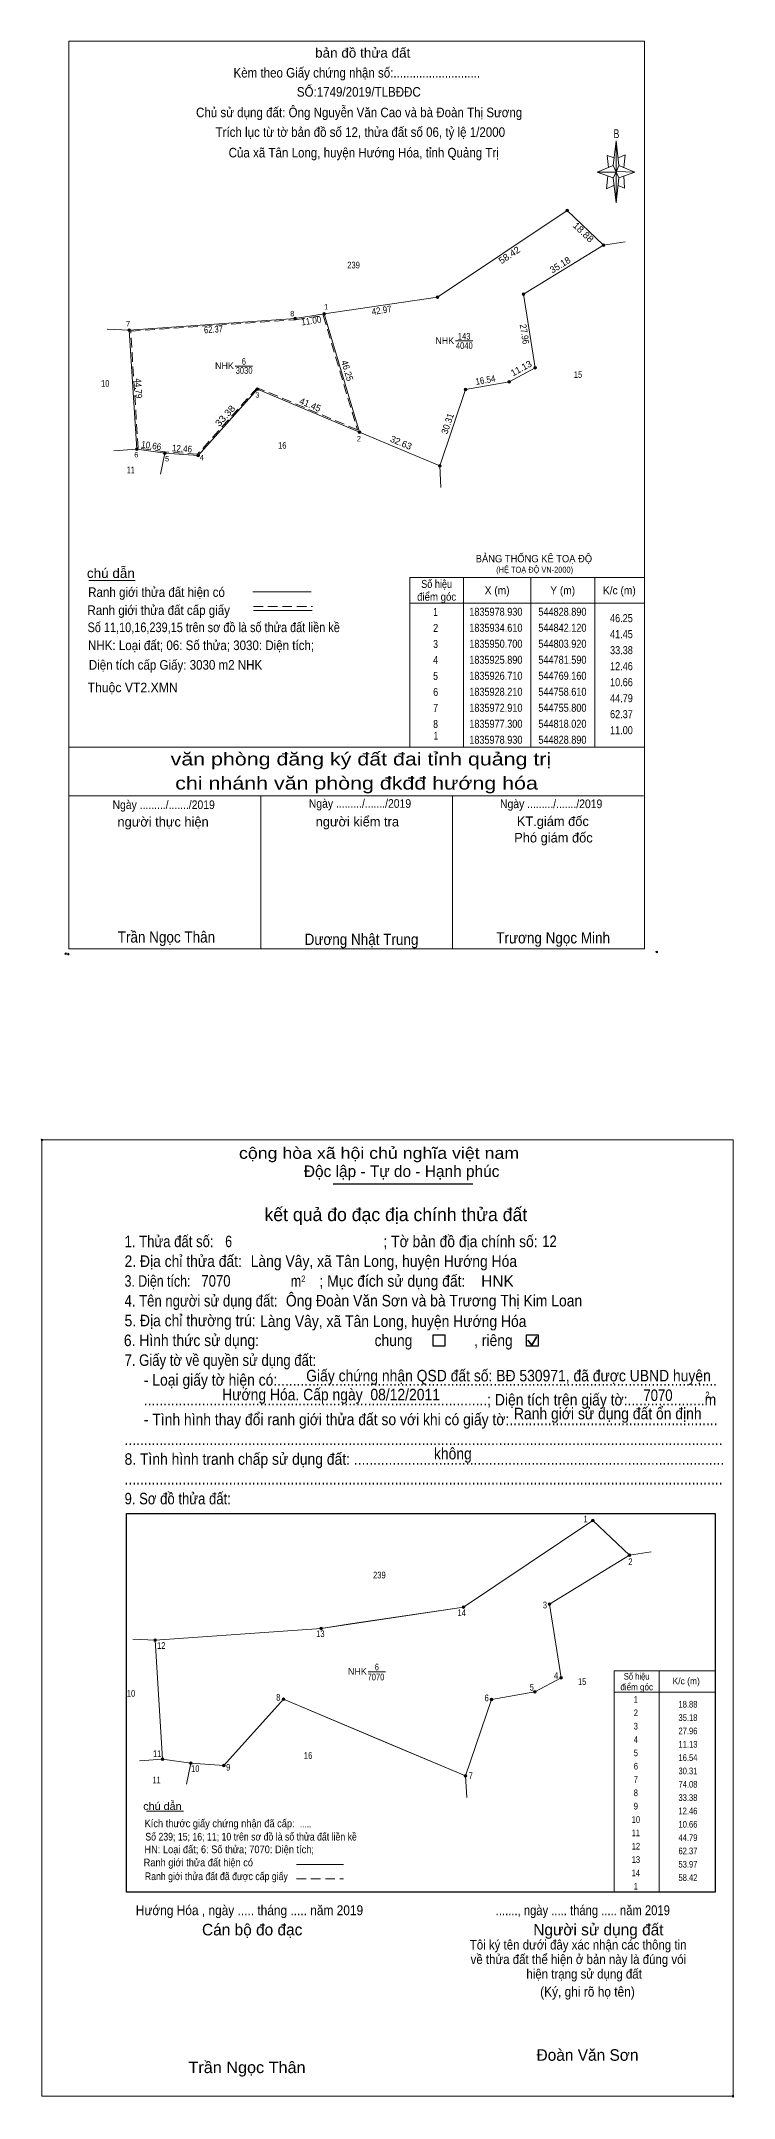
# Model space of a CAD drawing. Header units: metres. Extents: x 544119 to 544971, y 1835732 to 1836503.
# Drawn here: x 544119 to 544379, y 1835732 to 1836503 of the extents above; entities that cross this region are included whole.
import ezdxf
from ezdxf.enums import TextEntityAlignment as Align

# ---------------------------------------------------------------- set-up
doc = ezdxf.new("R2010")
doc.units = ezdxf.units.M
doc.header["$LTSCALE"] = 1.2
doc.header["$PDMODE"] = 32
doc.header["$PDSIZE"] = 0.6
doc.linetypes.add('MEDIUM_DASHED', pattern=[4.5, 3, -1.5])
for name, color, linetype, lineweight in [('1', 7, 'Continuous', 13), ('10', 7, 'Continuous', 13), ('17', 7, 'Continuous', 13), ('2', 7, 'Continuous', 13), ('28', 7, 'Continuous', 13), ('5', 7, 'Continuous', 13), ('54', 7, 'Continuous', 13), ('6', 7, 'Continuous', 13), ('63', 7, 'Continuous', 13)]:
    doc.layers.add(name, color=color, linetype=linetype, lineweight=lineweight)

msp = doc.modelspace()

# ---------------------------------------------------------------- hatches: boundary and pattern name
at = {"layer": '63'}
for points in [[(544316.73, 1836439.71, 1), (544315.73, 1836439.71, 1)], [(544330.42, 1836426.71, 1), (544329.42, 1836426.71, 1)], [(544268.14, 1836407.28, 1), (544267.14, 1836407.28, 1)], [(544300.39, 1836408.39, 1), (544299.39, 1836408.39, 1)], [(544214.77, 1836399.28, 1), (544213.77, 1836399.28, 1)], [(544225.64, 1836400.91, 1), (544224.64, 1836400.91, 1)], [(544152.55, 1836394.89, 1), (544151.55, 1836394.89, 1)], [(544304.76, 1836380.77, 1), (544303.76, 1836380.77, 1)], [(544200.67, 1836372.68, 1), (544199.67, 1836372.68, 1)], [(544278.68, 1836372.62, 1), (544277.68, 1836372.62, 1)], [(544294.97, 1836375.47, 1), (544293.97, 1836375.47, 1)], [(544238.87, 1836356.59, 1), (544237.87, 1836356.59, 1)], [(544155.36, 1836350.19, 1), (544154.36, 1836350.19, 1)], [(544165.91, 1836348.69, 1), (544164.91, 1836348.69, 1)], [(544178.34, 1836347.87, 1), (544177.34, 1836347.87, 1)], [(544268.94, 1836343.92, 1), (544267.94, 1836343.92, 1)], [(544326.42, 1835948.52, 1), (544325.42, 1835948.52, 1)], [(544340.11, 1835935.52, 1), (544339.11, 1835935.52, 1)], [(544310.08, 1835917.2, 1), (544309.08, 1835917.2, 1)], [(544277.83, 1835916.09, 1), (544276.83, 1835916.09, 1)], [(544162.24, 1835903.7, 1), (544161.24, 1835903.7, 1)], [(544224.46, 1835908.09, 1), (544223.46, 1835908.09, 1)], [(544314.45, 1835889.58, 1), (544313.45, 1835889.58, 1)], [(544210.36, 1835881.49, 1), (544209.36, 1835881.49, 1)], [(544288.37, 1835881.43, 1), (544287.37, 1835881.43, 1)], [(544304.66, 1835884.28, 1), (544303.66, 1835884.28, 1)], [(544165.05, 1835859, 1), (544164.05, 1835859, 1)], [(544175.6, 1835857.5, 1), (544174.6, 1835857.5, 1)], [(544188.03, 1835856.68, 1), (544187.03, 1835856.68, 1)], [(544278.63, 1835852.73, 1), (544277.63, 1835852.73, 1)]]:
    msp.add_hatch(color=256, dxfattribs=at).paths.add_polyline_path(points)

# ---------------------------------------------------------------- linework, layer by layer
at = {"layer": '1'}
msp.add_line((544238.37, 1836356.59), (544225.14, 1836400.91), dxfattribs=at)
at = {"layer": '1', "linetype": 'MEDIUM_DASHED'}
msp.add_lwpolyline([(544224.79, 1836400.35), (544237.59, 1836357.46), (544200.04, 1836373.28), (544177.63, 1836348.38), (544165.46, 1836349.19), (544155.33, 1836350.63), (544152.58, 1836394.43), (544214.32, 1836398.78)], close=True, dxfattribs=at)
at = {"layer": '1'}
msp.add_lwpolyline([(544325.92, 1835948.52), (544339.61, 1835935.52), (544309.58, 1835917.2), (544313.95, 1835889.58), (544304.16, 1835884.28), (544287.87, 1835881.43), (544278.13, 1835852.73), (544209.86, 1835881.49), (544187.53, 1835856.68), (544175.1, 1835857.5), (544164.55, 1835859), (544161.74, 1835903.7), (544223.96, 1835908.09), (544277.33, 1835916.09)], close=True, dxfattribs=at)
at = {"layer": '10'}
for p, q in [((544329.92, 1836426.71), (544338.05, 1836427.94)), ((544143.7, 1836395.21), (544152.05, 1836394.89)), ((544146.2, 1836349.54), (544154.86, 1836350.19)), ((544165.41, 1836348.69), (544163.78, 1836340.86)), ((544268.93, 1836335.84), (544268.44, 1836343.92)), ((544339.61, 1835935.52), (544347.74, 1835936.75)), ((544153.39, 1835904.02), (544161.74, 1835903.7)), ((544155.89, 1835858.35), (544164.55, 1835859)), ((544175.1, 1835857.5), (544173.47, 1835849.67)), ((544278.62, 1835844.65), (544278.13, 1835852.73))]:
    msp.add_line(p, q, dxfattribs=at)
for points in [[(544329.92, 1836426.71), (544316.23, 1836439.71), (544267.64, 1836407.28), (544225.14, 1836400.91)], [(544268.44, 1836343.92), (544278.18, 1836372.62), (544294.47, 1836375.47), (544304.26, 1836380.77), (544299.89, 1836408.39), (544329.92, 1836426.71)], [(544225.14, 1836400.91), (544214.27, 1836399.28), (544152.05, 1836394.89)], [(544152.05, 1836394.89), (544154.86, 1836350.19), (544165.41, 1836348.69)], [(544165.41, 1836348.69), (544177.84, 1836347.87), (544200.17, 1836372.68), (544238.37, 1836356.59)], [(544339.61, 1835935.52), (544325.92, 1835948.52), (544277.33, 1835916.09), (544234.83, 1835909.72)], [(544278.13, 1835852.73), (544287.87, 1835881.43), (544304.16, 1835884.28), (544313.95, 1835889.58), (544309.58, 1835917.2), (544339.61, 1835935.52)], [(544234.83, 1835909.72), (544223.96, 1835908.09), (544161.74, 1835903.7)], [(544161.74, 1835903.7), (544164.55, 1835859), (544175.1, 1835857.5)], [(544175.1, 1835857.5), (544187.53, 1835856.68), (544209.86, 1835881.49), (544248.06, 1835865.4)]]:
    msp.add_lwpolyline(points, dxfattribs=at)
at = {"layer": '17'}
for p, q in [((544136.88, 1836300.93), (544154.25, 1836300.93)), ((544158.53, 1835839.52), (544172.42, 1835839.52))]:
    msp.add_line(p, q, dxfattribs=at)
at = {"layer": '2'}
for p, q in [((544152.05, 1836394.89), (544154.86, 1836350.19)), ((544154.86, 1836350.19), (544165.41, 1836348.69)), ((544238.37, 1836356.59), (544268.44, 1836343.92)), ((544161.74, 1835903.7), (544164.55, 1835859)), ((544248.06, 1835865.4), (544278.13, 1835852.73)), ((544164.55, 1835859), (544175.1, 1835857.5))]:
    msp.add_line(p, q, dxfattribs=at)
at = {"layer": '2', "lineweight": 25}
for p, q in [((544228.44, 1836074.79), (544280.86, 1836074.79)), ((544151.05, 1835951.16), (544371.73, 1835951.16)), ((544371.73, 1835951.16), (544371.73, 1835809.11))]:
    msp.add_line(p, q, dxfattribs=at)
at = {"layer": '2', "lineweight": 35}
for p, q in [((544301.55, 1836016.19), (544303.03, 1836014.27)), ((544303.03, 1836014.27), (544304.82, 1836017.48))]:
    msp.add_line(p, q, dxfattribs=at)
at = {"layer": '2'}
for points in [[(544268.44, 1836343.92), (544278.18, 1836372.62), (544294.47, 1836375.47), (544304.26, 1836380.77), (544299.89, 1836408.39), (544329.92, 1836426.71)], [(544278.13, 1835852.73), (544287.87, 1835881.43), (544304.16, 1835884.28), (544313.95, 1835889.58), (544309.58, 1835917.2), (544339.61, 1835935.52)]]:
    msp.add_lwpolyline(points, dxfattribs=at)
msp.add_lwpolyline([(544119.27, 1836091.23), (544378.48, 1836091.23), (544378.48, 1835732.7), (544119.27, 1835732.7)], close=True, dxfattribs=at)
at = {"layer": '2', "lineweight": 25}
for points in [[(544265.95, 1836018.1), (544270.4, 1836018.1), (544270.4, 1836013.95), (544265.95, 1836013.95)], [(544300.98, 1836018.1), (544305.43, 1836018.1), (544305.43, 1836013.95), (544300.98, 1836013.95)]]:
    msp.add_lwpolyline(points, close=True, dxfattribs=at)
msp.add_lwpolyline([(544371.73, 1835809.11), (544151.05, 1835809.11), (544151.05, 1835951.16)], dxfattribs=at)
at = {"layer": '2'}
for p in [(544119.27, 1836091.23), (544378.48, 1835732.7)]:
    msp.add_point(p, dxfattribs=at)
at = {"layer": '28'}
for p, q in [((544274.41, 1836390.79), (544280.86, 1836390.79)), ((544191.79, 1836381.38), (544198.24, 1836381.38)), ((544241.65, 1835891.84), (544248.1, 1835891.84))]:
    msp.add_line(p, q, dxfattribs=at)
at = {"layer": '5'}
for p, q in [((544333.45, 1836456.53), (544334.65, 1836465.89)), ((544333.45, 1836451.97), (544327.45, 1836454.13)), ((544335.61, 1836451.97), (544334.65, 1836442.61)), ((544335.61, 1836456.53), (544341.61, 1836454.13)), ((544337.53, 1836452.69), (544337.77, 1836448.13)), ((544337.77, 1836448.13), (544335.37, 1836449.09)), ((544129.31, 1836238.5), (544345.31, 1836238.5)), ((544129.31, 1836220.26), (544344.83, 1836220.26)), ((544129.31, 1836220.26), (544344.83, 1836220.26)), ((544129.31, 1836220.26), (544344.83, 1836220.26)), ((544201.31, 1836162.9), (544201.31, 1836220.26)), ((544273.31, 1836162.9), (544273.31, 1836220.26))]:
    msp.add_line(p, q, dxfattribs=at)
for points in [[(544129.31, 1836503.22), (544345.31, 1836503.22), (544345.31, 1836162.9), (544129.31, 1836162.9)], [(544334.65, 1836465.89), (544335.61, 1836456.53), (544334.65, 1836454.13)], [(544334.65, 1836454.13), (544327.45, 1836454.13), (544333.45, 1836456.53), (544335.61, 1836451.97), (544341.61, 1836454.13), (544334.65, 1836454.37)], [(544334.65, 1836454.13), (544334.65, 1836442.61), (544333.45, 1836451.97)]]:
    msp.add_lwpolyline(points, close=True, dxfattribs=at)
for points in [[(544333.93, 1836459.41), (544331.29, 1836460.37), (544331.77, 1836455.81)], [(544335.37, 1836459.41), (544338.01, 1836460.61), (544337.53, 1836455.81)], [(544334.65, 1836454.13), (544333.45, 1836456.53), (544327.45, 1836454.13)], [(544331.53, 1836452.69), (544331.05, 1836447.89), (544333.69, 1836449.09)], [(544334.65, 1836454.13), (544335.61, 1836451.97), (544341.61, 1836454.13)], [(544345.31, 1836162.9), (544129.31, 1836162.9), (544129.31, 1836220.26)]]:
    msp.add_lwpolyline(points, dxfattribs=at)
for p in [(544128.18, 1836161.05), (544129.14, 1836160.89)]:
    msp.add_point(p, dxfattribs=at)
at = {"layer": '54'}
for p, q in [((544152.05, 1836394.89), (544214.27, 1836399.28)), ((544161.74, 1835903.7), (544223.96, 1835908.09))]:
    msp.add_line(p, q, dxfattribs=at)
at = {"layer": '6'}
for p, q in [((544198.32, 1836296.76), (544220.25, 1836296.76)), ((544198.65, 1836289.73), (544220.59, 1836289.73)), ((544214.79, 1835819.56), (544232.34, 1835819.56))]:
    msp.add_line(p, q, dxfattribs=at)
at = {"layer": '6', "linetype": 'MEDIUM_DASHED'}
for p, q in [((544198.65, 1836291.21), (544220.73, 1836291.21)), ((544214.77, 1835814.14), (544232.43, 1835814.14))]:
    msp.add_line(p, q, dxfattribs=at)
at = {"layer": '6'}
msp.add_point((544349.87, 1836161.7), dxfattribs=at)
at = {"layer": '63'}
for p, q in [((544277.39, 1836302.1), (544277.39, 1836238.5)), ((544302.59, 1836302.1), (544302.59, 1836238.5)), ((544326.59, 1836302.1), (544326.59, 1836238.5)), ((544257.23, 1836292.5), (544345.31, 1836292.5)), ((544350.73, 1835892.11), (544350.73, 1835809.11)), ((544371.73, 1835892.11), (544371.73, 1835809.11)), ((544333.93, 1835884.11), (544371.73, 1835884.11))]:
    msp.add_line(p, q, dxfattribs=at)
msp.add_lwpolyline([(544257.23, 1836302.1), (544345.31, 1836302.1), (544345.31, 1836238.5), (544257.23, 1836238.5)], close=True, dxfattribs=at)
msp.add_lwpolyline([(544371.73, 1835809.11), (544333.93, 1835809.11), (544333.93, 1835892.11), (544371.73, 1835892.11)], dxfattribs=at)
for centre in [(544316.23, 1836439.71), (544329.92, 1836426.71), (544267.64, 1836407.28), (544299.89, 1836408.39), (544214.27, 1836399.28), (544225.14, 1836400.91), (544152.05, 1836394.89), (544304.26, 1836380.77), (544200.17, 1836372.68), (544278.18, 1836372.62), (544294.47, 1836375.47), (544238.37, 1836356.59), (544154.86, 1836350.19), (544165.41, 1836348.69), (544177.84, 1836347.87), (544268.44, 1836343.92), (544325.92, 1835948.52), (544339.61, 1835935.52), (544309.58, 1835917.2), (544277.33, 1835916.09), (544161.74, 1835903.7), (544223.96, 1835908.09), (544313.95, 1835889.58), (544209.86, 1835881.49), (544287.87, 1835881.43), (544304.16, 1835884.28), (544164.55, 1835859), (544175.1, 1835857.5), (544187.53, 1835856.68), (544278.13, 1835852.73)]:
    msp.add_circle(centre, 0.5, dxfattribs=at)

# ---------------------------------------------------------------- texts
at = {"layer": '1'}
for p in [(544270.35, 1836389.66), (544187.73, 1836380.25), (544237.59, 1835890.71)]:
    msp.add_text('NHK', height=2.5, dxfattribs=at).set_placement(p, align=Align.CENTER)
for s, width, p in [('4040', 0.85, (544277.685, 1836387.79)), ('143', 0.85, (544277.63, 1836391.3)), ('3030', 0.85, (544195.095, 1836378.5)), ('6', 0.8, (544195.015, 1836381.89)), ('6', 0.8, (544244.875, 1835892.35)), ('7070', 0.85, (544244.545, 1835888.6))]:
    msp.add_text(s, height=2.5, dxfattribs=dict(at, width=width)).set_placement(p, align=Align.CENTER)
for s, height, width, p in [('BẢNG THỐNG KÊ TOẠ ĐỘ ', 2.76, 0.95, (544281.97, 1836307.8)), ('(HỆ TOẠ ĐỘ VN-2000)', 2.232, 0.9, (544289.65, 1836303.91))]:
    msp.add_text(s, height=height, dxfattribs=dict(at, width=width)).set_placement(p)
at = {"layer": '2'}
for s, height, width, p in [('cộng hòa xã hội chủ nghĩa việt nam', 4.327, 1.15, (544193.18, 1836084.14)), ('1. Thửa đất số:', 4.327, 0.85, (544150.26, 1836051.01)), ('6', 4.33, 0.8, (544188, 1836051.01)), ('; Tờ bản đồ địa chính số:', 4.327, 0.9, (544247.34, 1836051.01)), ('12', 4.33, 0.85, (544306.89, 1836051.07)), ('3. Diện tích:', 4.327, 0.8, (544150.26, 1836036.17)), ('2. Địa chỉ thửa đất:', 4.327, 0.9, (544150.26, 1836043.6)), (' Làng Vây, xã Tân Long, huyện Hướng Hóa', 4.33, 0.9, (544196.12, 1836043.6)), ('; Mục đích sử dụng đất:', 4.327, 0.9, (544223.35, 1836036.17)), ('4. Tên người sử dụng đất:', 4.327, 0.85, (544150.26, 1836028.76)), ('7070', 4.33, 0.85, (544179.06, 1836036.2)), ('Ông Đoàn Văn Sơn và bà Trương Thị Kim Loan', 4.33, 0.9, (544210.76, 1836028.79)), ('m', 4.327, 0.8, (544212.63, 1836036.17)), ('2', 2.472, 0.8, (544216.52, 1836037.91)), ('5. Địa chỉ thường trú:', 4.327, 0.9, (544150.26, 1836021.34)), ('Làng Vây, xã Tân Long, huyện Hướng Hóa', 4.33, 0.9, (544201.09, 1836021.08)), ('6. Hình thức sử dụng:', 4.327, 0.9, (544150.01, 1836013.92)), ('chung                , riêng', 4.327, 0.9, (544244.03, 1836013.92)), ('7. Giấy tờ về quyền sử dụng đất:', 4.327, 0.85, (544150.26, 1836006.5)), ('     - Loại giấy tờ hiện có:..................................................................................................................', 4.327, 0.9, (544150.26, 1835999.09)), ('Giấy chứng nhận QSD đất số: BĐ 530971, đã được UBND huyện', 4.33, 0.9, (544218.38, 1836000.68)), ('     .........................................................................................; Diện tích trên giấy tờ:....................m', 4.327, 0.9, (544150.26, 1835991.66)), ('Hướng Hóa. Cấp ngày  08/12/2011', 4.33, 0.9, (544186.88, 1835993.58)), ('7070', 4.33, 0.85, (544344.84, 1835993.34)), ('2', 2.472, 0.8, (544368.09, 1835994.4)), ('     - Tình hình thay đổi ranh giới thửa đất so với khi có giấy tờ:......................................................', 4.327, 0.9, (544150.26, 1835984.26)), ('Ranh giới sử dụng đất ổn định', 4.332, 0.9, (544296.29, 1835986.46)), ('8. Tình hình tranh chấp sử dụng đất: ................................................................................................', 4.327, 0.9, (544150.26, 1835969.41)), ('...........................................................................................................................................................', 4.327, 0.9, (544150.26, 1835976.83)), ('không', 4.327, 0.9, (544266.29, 1835971.45)), ('9. Sơ đồ thửa đất:', 4.327, 0.85, (544150.26, 1835954.58)), ('...........................................................................................................................................................', 4.327, 0.9, (544150.26, 1835962)), ('Hướng Hóa , ngày ..... tháng ..... năm 2019', 3.706, 0.9, (544154.49, 1835800.54)), ('......., ngày ..... tháng ..... năm 2019', 3.706, 0.85, (544289.46, 1835800.54)), ('(Ký, ghi rõ họ tên)', 3.709, 0.9, (544306.13, 1835770)), ('Trần Ngọc Thân', 4.33, 1.05, (544174.23, 1835741.32))]:
    msp.add_text(s, height=height, dxfattribs=dict(at, width=width)).set_placement(p)
for s, height, p in [('Độc lập - Tự do - Hạnh phúc', 4.327, (544217.51, 1836077.32)), ('HNK', 4.33, (544284.02, 1836036.14)), ('Cán bộ đo đạc', 4.327, (544179.31, 1835792.96)), ('Người sử dụng đất', 4.327, (544303.55, 1835792.96)), ('Đoàn Văn Sơn', 4.33, (544304.77, 1835745.95))]:
    msp.add_text(s, height=height, dxfattribs=at).set_placement(p)
for s, height, p in [('kết quả đo đạc địa chính thửa đất', 4.945, (544252.01, 1836060.78)), ('.', 1.236, (544378.458, 1835732.04))]:
    msp.add_text(s, height=height, dxfattribs=at).set_placement(p, align=Align.CENTER)
for s, height, width, p in [('.....', 2.4, 0.95, (544218.16, 1835833.45)), ('Tôi ký tên dưới đây xác nhận các thông tin', 3.575, 0.9, (544320.375, 1835787.67)), ('về thửa đất thể hiện ở bản này là đúng vói', 3.575, 0.9, (544320.45, 1835782.21)), ('hiện trạng sử dụng đất', 3.575, 0.9, (544322.61, 1835776.74))]:
    msp.add_text(s, height=height, dxfattribs=dict(at, width=width)).set_placement(p, align=Align.CENTER)
at = {"layer": '28'}
for s, height, width, p in [('239', 2.5, 0.85, (544236.145, 1836418)), ('1', 2, 0.85, (544225.845, 1836402.6)), ('7', 2, 0.9, (544151.6, 1836396.25)), ('8', 2, 0.9, (544213.155, 1836400.07)), ('10', 2.5, 0.85, (544143.005, 1836373.62)), ('15', 2.5, 0.8, (544320.33, 1836376.96)), ('3', 2, 0.9, (544200.09, 1836369.56)), ('16', 2.5, 0.85, (544209.42, 1836350.37)), ('2', 2, 0.9, (544238.165, 1836353.13)), ('11', 2.5, 0.75, (544152.585, 1836341.17)), ('6', 2, 0.9, (544154.685, 1836347.13)), ('5', 2, 0.9, (544166.205, 1836345.65)), ('4', 2, 0.9, (544179.225, 1836346.05)), ('239', 2.5, 0.85, (544245.835, 1835926.81)), ('15', 2.5, 0.8, (544321.87, 1835886.87)), ('10', 2.5, 0.85, (544152.695, 1835882.43)), ('16', 2.5, 0.85, (544219.11, 1835859.18)), ('11', 2.5, 0.75, (544162.275, 1835849.98))]:
    msp.add_text(s, height=height, dxfattribs=dict(at, width=width)).set_placement(p, align=Align.CENTER)
at = {"layer": '5'}
for s, height, width, p in [('bản đồ thửa đất', 3.6, 1.05, (544239.575, 1836497.03)), ('Kèm theo Giấy chứng nhận số:...........................', 3.6, 0.9, (544237.36, 1836489.57)), ('SỐ:1749/2019/TLBĐĐC', 3.6, 0.9, (544238.115, 1836482.39)), ('Chủ sử dụng đất: Ông Nguyễn Văn Cao và bà Đoàn Thị Sương', 3.6, 0.9, (544238.24, 1836474.69)), ('Trích lục từ tờ bản đồ số 12, thửa đất số 06, tỷ lệ 1/2000 ', 3.6, 0.9, (544239.275, 1836467.32)), ('B', 3.306, 0.75, (544334.72, 1836466.85)), ('Của xã Tân Long, huyện Hướng Hóa, tỉnh Quảng Trị', 3.6, 0.9, (544239.975, 1836459.61)), ('văn phòng đăng ký đất đai tỉnh quảng trị', 4.8, 1.25, (544238.905, 1836231.64)), ('chi nhánh văn phòng đkđđ hướng hóa', 4.8, 1.25, (544237.265, 1836222.61)), ('Ngày ........./......./2019', 3.24, 0.9, (544164.93, 1836215.29)), ('Ngày ........./......./2019', 3.24, 0.9, (544238.55, 1836215.75)), ('Ngày ........./......./2019', 3.24, 0.9, (544310.26, 1836215.63)), ('Trần Ngọc Thân', 4.2, 0.9, (544165.96, 1836165.21)), ('Dương Nhật Trung', 4.2, 0.9, (544239.14, 1836164.34)), ('Trương Ngọc Minh', 4.2, 0.9, (544311.015, 1836164.89))]:
    msp.add_text(s, height=height, dxfattribs=dict(at, width=width)).set_placement(p, align=Align.CENTER)
for s, p in [('người thực hiện', (544164.71, 1836208.72)), ('người kiểm tra', (544237.565, 1836208.77)), ('KT.giám đốc', (544310.88, 1836208.91)), ('Phó giám đốc', (544311.115, 1836202.75))]:
    msp.add_text(s, height=3.6, dxfattribs=at).set_placement(p, align=Align.CENTER)
at = {"layer": '6'}
for s, height, width, p in [('chú dẫn', 3.6, 1.05, (544136.13, 1836301.92)), ('Ranh giới thửa đất hiện có ', 3.6, 0.9, (544136.61, 1836294.81)), ('Ranh giới thửa đất cấp giấy', 3.6, 0.9, (544136.35, 1836288.05)), ('Số 11,10,16,239,15 trên sơ đồ là số thửa đất liền kề', 3.6, 0.85, (544136.39, 1836281.63)), ('NHK: Loại đất; 06: Số thửa; 3030: Diện tích;', 3.6, 0.9, (544136.56, 1836274.89)), ('Diện tích cấp Giấy: 3030 m2 NHK', 3.6, 0.9, (544136.87, 1836267.55)), ('Thuộc VT2.XMN', 3.6, 0.95, (544136.39, 1836259.07)), ('chú dẫn', 2.88, 1.05, (544157.27, 1835839.96)), ('Kích thước giấy chứng nhận đã cấp:', 2.88, 0.9, (544157.79, 1835833.52)), ('HN: Loại đất; 6: Số thửa; 7070: Diện tích;', 2.88, 0.9, (544157.71, 1835823.78)), ('Số 239; 15; 16; 11; 10 trên sơ đồ là số thửa đất liền kề', 2.88, 0.85, (544158.06, 1835828.53)), ('Ranh giới thửa đất hiện có ', 2.88, 0.9, (544157.42, 1835818.85)), ('Ranh giới thửa đất đã được cấp giấy', 2.88, 0.85, (544157.87, 1835813.69))]:
    msp.add_text(s, height=height, dxfattribs=dict(at, width=width)).set_placement(p)
at = {"layer": '63'}
for s, rotation, width, p in [('18.88', 316.481, 1.1, (544321.464, 1836430.65)), ('58.42', 33.72, 1.05, (544295.251, 1836421.937)), ('42.97', 8.524, 0.9, (544246.87, 1836401.079)), ('62.37', 4.036, 0.85, (544183.687, 1836393.889)), ('11.00', 8.528, 0.9, (544220.475, 1836397.146)), ('27.96', 278.991, 0.9, (544299.037, 1836393.155)), ('46.25', 286.621, 0.95, (544232.582, 1836379.328)), ('44.79', 273.597, 0.9, (544154.191, 1836372.968)), ('16.54', 9.924, 0.9, (544285.8, 1836374.943)), ('33.38', 48.012, 1.1, (544188.899, 1836361.919)), ('30.31', 71.254, 0.95, (544272.578, 1836359.408)), ('10.66', 351.908, 0.9, (544160.094, 1836350.355)), ('12.46', 356.226, 0.9, (544171.723, 1836349.226))]:
    msp.add_text(s, height=2.5, rotation=rotation, dxfattribs=dict(at, width=width)).set_placement(p, align=Align.CENTER)
for s, rotation, p in [('35.18', 31.386, (544314.264, 1836418.246)), ('11.13', 28.43, (544299.61, 1836379.469)), ('41.45', 337.159, (544219.4, 1836365.744)), ('32.63', 337.152, (544253.47, 1836351.512))]:
    msp.add_text(s, height=2.5, rotation=rotation, dxfattribs=at).set_placement(p, align=Align.CENTER)
for s, height, width, p in [('điểm góc', 3, 0.9, (544267.31, 1836293.4)), ('Số hiệu', 3, 0.85, (544267.295, 1836298.2)), ('X (m)', 3, 0.95, (544289.995, 1836295.8)), ('Y (m)', 3, 0.95, (544314.58, 1836295.8)), ('K/c (m)', 3, 0.95, (544335.83, 1836295.8)), (' 1', 3, 0.75, (544266.46, 1836287.69)), ('1835978.930', 3, 0.85, (544289.515, 1836287.76)), ('544828.890', 3, 0.85, (544314.475, 1836287.76)), (' 2', 3, 0.85, (544266.46, 1836281.69)), ('1835934.610', 3, 0.85, (544289.515, 1836281.76)), ('544842.120', 3, 0.85, (544314.475, 1836281.76)), (' 4', 3, 0.85, (544266.46, 1836269.69)), (' 3', 3, 0.8, (544266.455, 1836275.69)), ('1835950.700', 3, 0.85, (544289.515, 1836275.76)), ('1835925.890', 3, 0.85, (544289.515, 1836269.76)), ('544803.920', 3, 0.85, (544314.475, 1836275.76)), ('544781.590', 3, 0.85, (544314.475, 1836269.76)), (' 5', 3, 0.8, (544266.46, 1836263.69)), ('1835926.710', 3, 0.85, (544289.515, 1836263.76)), ('544769.160', 3, 0.85, (544314.475, 1836263.76)), (' 6', 3, 0.85, (544266.46, 1836257.69)), ('1835928.210', 3, 0.85, (544289.515, 1836257.76)), ('544758.610', 3, 0.85, (544314.475, 1836257.76)), (' 7', 3, 0.8, (544266.465, 1836251.69)), ('1835972.910', 3, 0.85, (544289.515, 1836251.76)), ('544755.800', 3, 0.85, (544314.475, 1836251.76)), (' 8', 3, 0.8, (544266.465, 1836245.69)), (' 1', 3, 0.75, (544266.57, 1836241.29)), ('1835977.300', 3, 0.85, (544289.515, 1836245.76)), ('1835978.930', 3, 0.85, (544289.515, 1836239.76)), ('544818.020', 3, 0.85, (544314.475, 1836245.76)), ('544828.890', 3, 0.85, (544314.475, 1836239.76)), ('điểm góc', 2.5, 0.9, (544342.33, 1835884.86)), ('Số hiệu', 2.5, 0.85, (544342.33, 1835888.86)), ('K/c (m)', 2.5, 0.95, (544360.91, 1835887.08)), (' 1', 2.5, 0.75, (544341.625, 1835880.16)), (' 3', 2.5, 0.8, (544341.63, 1835870.16)), (' 2', 2.5, 0.85, (544341.63, 1835875.16)), (' 4', 2.5, 0.85, (544341.625, 1835865.16)), (' 5', 2.5, 0.8, (544341.63, 1835860.16)), (' 6', 2.5, 0.85, (544341.63, 1835855.16)), (' 7', 2.5, 0.8, (544341.63, 1835850.16)), (' 9', 2.5, 0.85, (544341.625, 1835840.16)), (' 8', 2.5, 0.8, (544341.63, 1835845.16)), (' 10', 2.5, 0.85, (544341.625, 1835835.16)), (' 11', 2.5, 0.8, (544341.625, 1835830.16)), (' 12', 2.5, 0.85, (544341.63, 1835825.16)), (' 14', 2.5, 0.85, (544341.625, 1835815.16)), (' 13', 2.5, 0.85, (544341.63, 1835820.16)), (' 1', 2.5, 0.75, (544341.625, 1835810.16))]:
    msp.add_text(s, height=height, dxfattribs=dict(at, width=width)).set_placement(p, align=Align.CENTER)
for s, height, width, p in [('46.25', 3, 0.85, (544340.87, 1836285.36)), ('41.45', 3, 0.85, (544340.87, 1836279.36)), ('33.38', 3, 0.85, (544340.88, 1836273.36)), ('12.46', 3, 0.85, (544340.88, 1836267.36)), ('44.79', 3, 0.85, (544340.88, 1836255.36)), ('10.66', 3, 0.85, (544340.88, 1836261.36)), ('62.37', 3, 0.85, (544340.88, 1836249.36)), ('11.00', 3, 0.85, (544340.88, 1836243.36)), (' 1', 2.5, 0.75, (544323.94, 1835947.86)), (' 2', 2.5, 0.85, (544340.76, 1835931.83)), (' 3', 2.5, 0.8, (544308.7, 1835915.6)), (' 14', 2.5, 0.85, (544278.27, 1835912.68)), (' 12', 2.5, 0.85, (544165.59, 1835900.39)), (' 13', 2.5, 0.85, (544225.28, 1835904.84)), (' 5', 2.5, 0.8, (544303.75, 1835884.74)), (' 4', 2.5, 0.85, (544312.88, 1835889.11)), (' 8', 2.5, 0.8, (544208.67, 1835880.97)), (' 6', 2.5, 0.85, (544286.88, 1835880.76)), ('18.88', 2.5, 0.85, (544365.11, 1835878.38)), ('35.18', 2.5, 0.85, (544365.11, 1835873.38)), ('27.96', 2.5, 0.85, (544365.11, 1835868.38)), ('11.13', 2.5, 0.85, (544365.11, 1835863.38)), (' 11', 2.5, 0.8, (544164.03, 1835859.85)), (' 10', 2.5, 0.85, (544178.35, 1835854.23)), (' 9', 2.5, 0.85, (544189.92, 1835854.75)), ('30.31', 2.5, 0.85, (544365.11, 1835853.38)), ('16.54', 2.5, 0.85, (544365.11, 1835858.38)), (' 7', 2.5, 0.8, (544280.88, 1835851.57)), ('74.08', 2.5, 0.85, (544365.11, 1835848.38)), ('33.38', 2.5, 0.85, (544365.11, 1835843.38)), ('12.46', 2.5, 0.85, (544365.11, 1835838.38)), ('10.66', 2.5, 0.85, (544365.11, 1835833.38)), ('44.79', 2.5, 0.85, (544365.11, 1835828.38)), ('62.37', 2.5, 0.85, (544365.11, 1835823.38)), ('53.97', 2.5, 0.85, (544365.11, 1835818.38)), ('58.42', 2.5, 0.85, (544365.11, 1835813.38))]:
    msp.add_text(s, height=height, dxfattribs=dict(at, width=width)).set_placement(p, align=Align.RIGHT)

doc.saveas('drawing.dxf')
